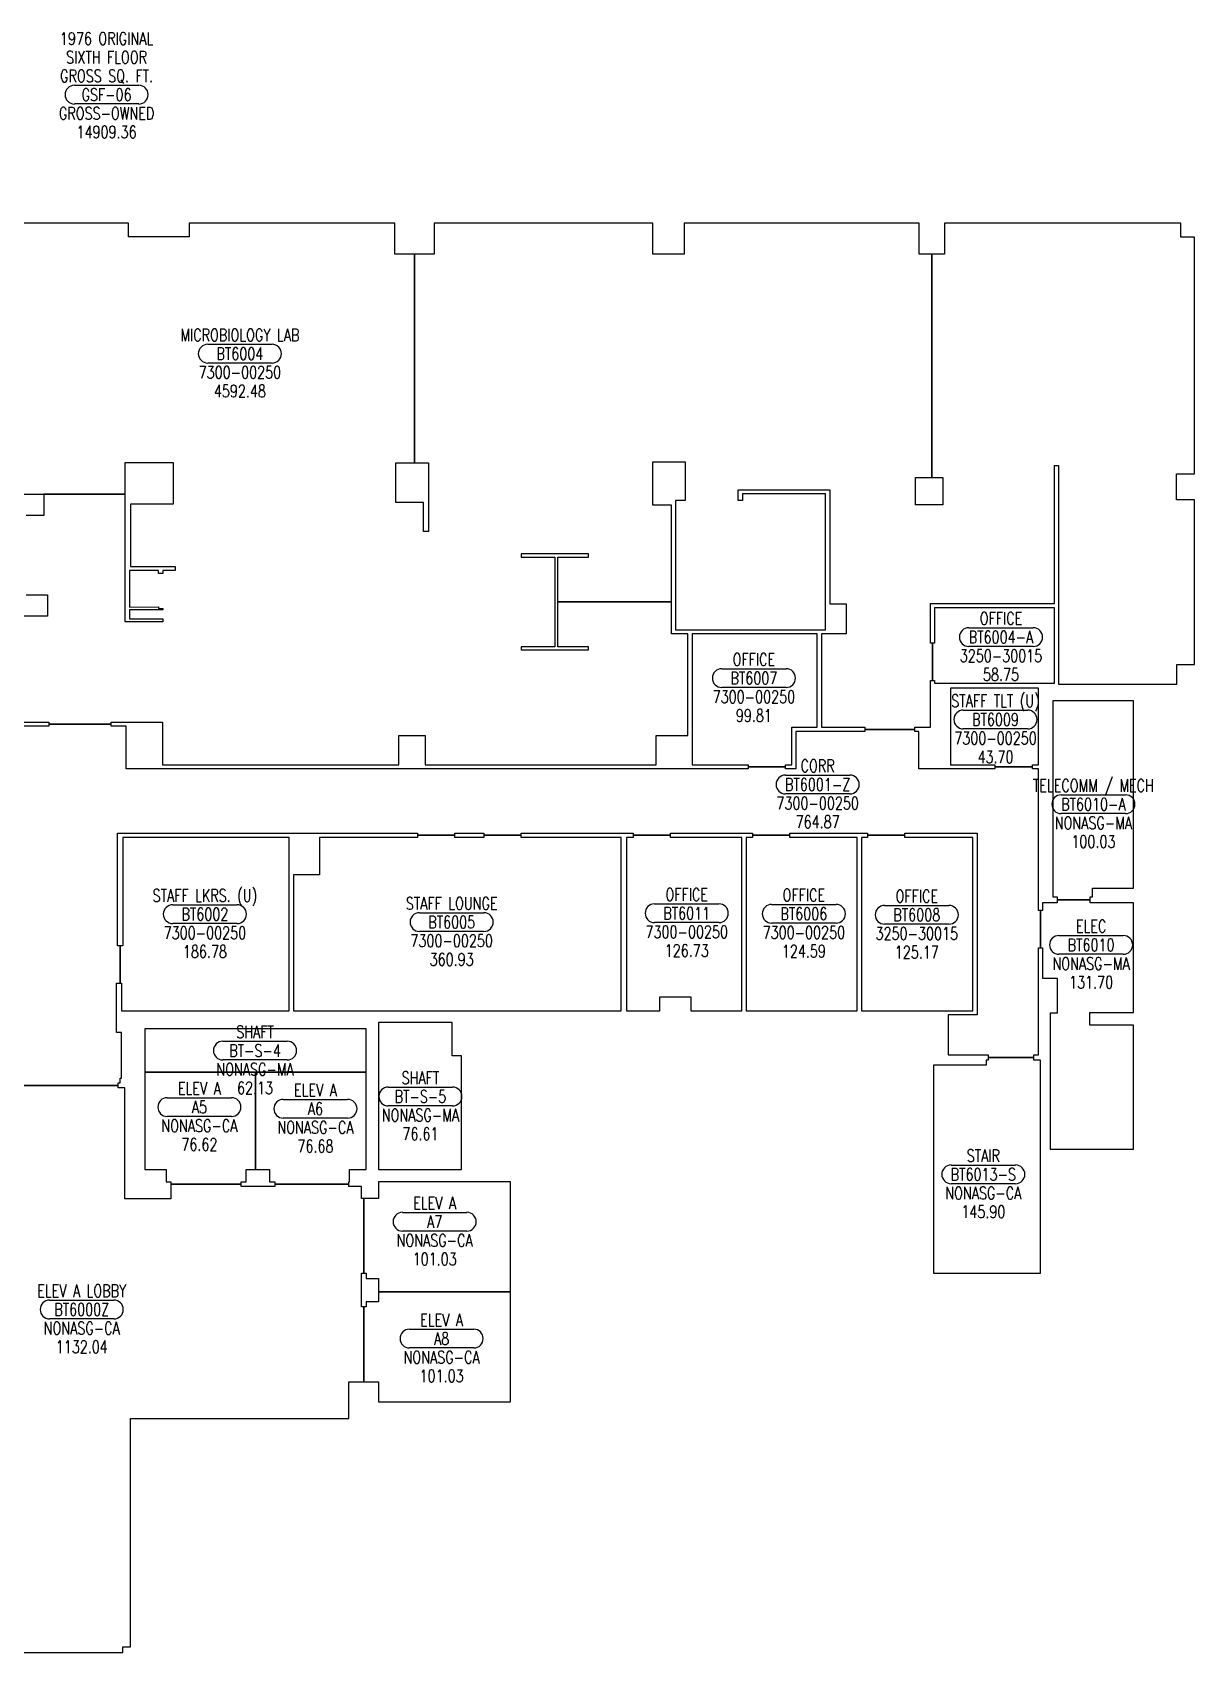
# Model space of a CAD drawing. Extents: x 3930 to 6101, y 18193 to 19754.
# Drawn here: x 4982 to 6101, y 18193 to 19754 of the extents above; entities that cross this region are included whole.
import ezdxf
from ezdxf.enums import TextEntityAlignment as Align

# ---------------------------------------------------------------- set-up
doc = ezdxf.new("R2010")
doc.units = 0
doc.header["$LTSCALE"] = 48
doc.header["$MEASUREMENT"] = 0
doc.layers.get('0').update_dxf_attribs({"linetype": 'CONTINUOUS'})
for name, color, linetype in [('AREA', 3, 'CONTINUOUS'), ('AREA2', 1, 'CONTINUOUS'), ('COSTC', 7, 'CONTINUOUS'), ('PLINE2', 5, 'CONTINUOUS'), ('ROOMNA', 7, 'CONTINUOUS'), ('ROOMNO', 7, 'CONTINUOUS'), ('ROOMOV', 7, 'CONTINUOUS')]:
    doc.layers.add(name, color=color, linetype=linetype)
doc.styles.get("Standard").update_dxf_attribs({"font": 'simplex.shx', "width": 0.75})

# ---------------------------------------------------------------- blocks, each defined once
blk = doc.blocks.new('ROOM')
at = {"layer": 'ROOMOV'}
for p, q in [((-31, 9), (31, 9)), ((31, -9), (-31, -9))]:
    blk.add_line(p, q, dxfattribs=at)
for centre, start, end in [((-31, 0), 90, 270), ((31, 0), 270, 90)]:
    blk.add_arc(centre, 9.04, start, end, dxfattribs=at)
at = {"color": 0, "width": 0.75, "flags": 1}
for tag, p in [('FLTYPE', (-60, -48)), ('FLFIN', (-60, -36)), ('USER1', (60, -48)), ('ICRA', (60, -36)), ('FLCOND', (-60, -60)), ('USER2', (60, -60)), ('WLFIN', (-60, -72)), ('SITE', (-24, -72)), ('UCODE', (24, -72)), ('USER3', (60, -72)), ('WLCOND', (-60, -96)), ('WLTYPE', (-60, -84)), ('BLDG', (-24, -84)), ('FLR', (-24, -96)), ('UDESC', (24, -84)), ('FCODE', (24, -96)), ('USER4', (60, -84)), ('USER5', (60, -96)), ('CLFIN', (-60, -108)), ('COSTCD', (-24, -108)), ('FDESC', (24, -108)), ('USER6', (60, -108)), ('CLTYPE', (-60, -120)), ('DEPTD', (-24, -120)), ('DIVISION', (24, -120)), ('USER7', (60, -120)), ('CLCOND', (-60, -132)), ('RDES', (-24, -132)), ('CONTACT', (24, -132)), ('USER8', (60, -132)), ('CLHT', (-60, -144)), ('BASE', (-60, -156)), ('CHDATE', (-24, -144)), ('CBACK', (-24, -156)), ('PRCONTACT', (24, -156)), ('OCCUP', (24, -144)), ('BLOCK2', (60, -156)), ('BLOCK', (60, -144))]:
    blk.add_attdef(tag, text='', height=6, dxfattribs=at).set_placement(p, align=Align.MIDDLE_CENTER)
at = {"layer": 'AREA', "width": 0.75}
blk.add_attdef('AREA', text='', height=12, dxfattribs=at).set_placement((0, -36), align=Align.MIDDLE_CENTER)
at = {"layer": 'AREA2', "width": 0.75}
blk.add_attdef('AREA2', text='', height=12, dxfattribs=at).set_placement((0, -36), align=Align.MIDDLE_CENTER)
at = {"layer": 'COSTC', "width": 0.75}
blk.add_attdef('COSTC', text='', height=12, dxfattribs=at).set_placement((0, -18), align=Align.MIDDLE_CENTER)
at = {"layer": 'ROOMNA', "width": 0.75}
for tag, p in [('RMNAA', (0, 54)), ('RMNAB', (0, 36)), ('RMNAC', (0, 18))]:
    blk.add_attdef(tag, text='', height=12, dxfattribs=at).set_placement(p, align=Align.MIDDLE_CENTER)
at = {"layer": 'ROOMNO', "width": 0.75}
blk.add_attdef('RMNU', text='', height=12, dxfattribs=at).set_placement((0, 0), align=Align.MIDDLE_CENTER)

msp = doc.modelspace()

# ---------------------------------------------------------------- linework, layer by layer
at = {"layer": 'PLINE2', "color": 6}
for points in [[(4973, 19089.6), (4997.8, 19089.6), (4997.8, 19087.6), (5057.8, 19087.6), (5057.8, 19089.6), (5107.3, 19089.6), (5107.3, 19048.6), (5335, 19048.6), (5335, 19076.6), (5360.5, 19076.6), (5360.5, 19048.6), (5582.7, 19048.6), (5582.7, 19076.6), (5613.5, 19076.6), (5613.5, 19174.6), (5597.5, 19174.6), (5597.5, 19205.4), (5488.1, 19205.4), (5488.1, 19248.6), (5517.7, 19248.6), (5517.7, 19251.6), (5452.7, 19251.6), (5452.7, 19248.6), (5485.1, 19248.6), (5485.1, 19162.1), (5452.7, 19162.1), (5452.7, 19159.1), (5517.7, 19159.1), (5517.7, 19162.1), (5488.1, 19162.1), (5488.1, 19205.4), (5597.5, 19205.4), (5597.5, 19298.6), (5579.7, 19298.6), (5579.7, 19340.2), (5610.7, 19340.2), (5610.7, 19303.1), (5601.5, 19303.1), (5601.5, 19178.6), (5746, 19178.6), (5746, 19309.5), (5666, 19309.5), (5666, 19303.1), (5662, 19303.1), (5662, 19313.5), (5750, 19313.5), (5750, 19203.5), (5766, 19203.5), (5766, 19174.6), (5742, 19174.6), (5742, 19084.6), (5784, 19084.6), (5784, 19082.6), (5832, 19082.6), (5832, 19084.6), (5847, 19084.6), (5847, 19129.8), (5849, 19129.8), (5849, 19165.8), (5847, 19165.8), (5847, 19203.8), (5966.5, 19203.8), (5966.5, 19336.7), (5970.5, 19336.7), (5970.5, 19126.2), (6084.5, 19126.2), (6084.5, 19145), (6101.5, 19145), (6101.5, 19303.7), (6084.2, 19303.7), (6084.2, 19328.7), (6101.5, 19328.7), (6101.5, 19556.8), (6088.2, 19556.8), (6088.2, 19570.2), (5860.5, 19570.2), (5860.5, 19540.2), (5848.4, 19540.2), (5848.4, 19325.2), (5859, 19325.2), (5859, 19298.8), (5832.7, 19298.8), (5832.7, 19325.2), (5848.4, 19325.2), (5848.4, 19540.2), (5836.3, 19540.2), (5836.3, 19570.2), (5609.8, 19570.2), (5609.8, 19540.2), (5579.8, 19540.2), (5579.8, 19570.2), (5369.1, 19570.2), (5369.1, 19540.2), (5350, 19540.2), (5350, 19339.2), (5363.7, 19339.2), (5363.7, 19313.3), (5363.7, 19313.3), (5363.7, 19273.1), (5358.8, 19273.1), (5358.8, 19301.2), (5332, 19301.2), (5332, 19339.2), (5350, 19339.2), (5350, 19540.2), (5331, 19540.2), (5331, 19570.2), (5133, 19570.2), (5133, 19557.2), (5074.5, 19557.2), (5074.5, 19570.2), (4951, 19570.2)], [(4969, 19309.2), (4993, 19309.2), (5071.5, 19309.2), (5071.5, 19339.6), (5117.5, 19339.6), (5117.5, 19299.6), (5076.7, 19299.6), (5076.7, 19239.6), (5119.5, 19239.6), (5119.5, 19235.6), (5107.7, 19235.6), (5107.7, 19232.7), (5103.5, 19232.7), (5103.5, 19235.6), (5075.7, 19235.6), (5075.7, 19200.2), (5103.5, 19200.5), (5103.5, 19199.2), (5107.7, 19199.2), (5107.7, 19197.7), (5075.7, 19197.7), (5075.7, 19189.2), (5107.7, 19189.2), (5107.7, 19186.1), (5071.5, 19186.1), (5071.5, 19235.6), (5071.5, 19309.2), (4993, 19309.2), (4993, 19288.5), (4976, 19288.5)], [(4976, 19212.1), (4996.5, 19212.1), (4996.5, 19191.6), (4973, 19191.6)], [(4968.7, 18739.7), (5064.7, 18739.7), (5064.7, 18742.2), (5066.7, 18742.2), (5066.7, 18746.8), (5068, 18746.8), (5068, 18790.7), (5063, 18790.7), (5063, 18838), (5066.6, 18838), (5066.6, 18874), (5064.1, 18874), (5064.1, 18982.6), (5353, 18982.6), (5353, 18980.6), (5389, 18980.6), (5389, 18982.6), (5416.8, 18982.6), (5416.8, 18980.6), (5452.8, 18980.6), (5452.8, 18982.6), (5560.8, 18982.6), (5560.8, 18980.6), (5596.8, 18980.6), (5596.8, 18982.6), (5675.5, 18982.6), (5675.5, 18980.6), (5711.5, 18980.6), (5711.5, 18982.6), (5786.5, 18982.6), (5786.5, 18980.6), (5822.5, 18980.6), (5822.5, 18982.6), (5892, 18982.6), (5892, 18807.6), (5864.2, 18807.6), (5864.2, 18769), (5902.6, 18769), (5902.6, 18766.5), (5946.6, 18766.5), (5946.6, 18769), (5951, 18769), (5951, 18872.2), (5953, 18872.2), (5953, 18908.2), (5951, 18908.2), (5951, 19044.6), (5945.2, 19044.6), (5945.2, 19046.6), (5909.2, 19046.6), (5909.2, 19044.6), (5836, 19044.6), (5836, 19080.6), (5832, 19080.6), (5832, 19082.6), (5784, 19082.6), (5784, 19080.6), (5717.5, 19080.6), (5717.5, 19044.6), (5707.5, 19044.6), (5707.5, 19046.6), (5671.5, 19046.6), (5671.5, 19044.6), (5072.5, 19044.6), (5072.5, 19085.6), (5057.8, 19085.6), (5057.8, 19087.6), (4997.8, 19087.6), (4997.8, 19085.6), (4973, 19085.6)], [(4967.2, 18193.3), (5069.2, 18193.3), (5069.2, 18198.8), (5076.7, 18198.8), (5076.7, 18418.8), (5287, 18418.8), (5287, 18454.3), (5301.2, 18454.3), (5301.2, 18526.3), (5299, 18526.3), (5299, 18558.8), (5301.2, 18558.8), (5301.2, 18630.8), (5299, 18630.8), (5299, 18642.3), (5287, 18642.3), (5287, 18644.6), (5215.5, 18644.6), (5215.5, 18642.3), (5183, 18642.3), (5183, 18644.6), (5115.5, 18644.6), (5115.5, 18630.3), (5071, 18630.3), (5071, 18737.2), (5064.7, 18737.2), (5064.7, 18739.7), (4968.7, 18739.7)]]:
    msp.add_lwpolyline(points, dxfattribs=at)
for points in [[(5966.5, 19199.8), (5851, 19199.8), (5851, 19165.8), (5849, 19165.8), (5849, 19129.8), (5851, 19129.8), (5851, 19127.2), (5966.5, 19127.2)], [(5738, 19174.6), (5617.5, 19174.6), (5617.5, 19048.6), (5671.5, 19048.6), (5671.5, 19046.6), (5707.5, 19046.6), (5707.5, 19048.6), (5713.5, 19048.6), (5713.5, 19084.6), (5738, 19084.6)], [(5951, 19122.2), (5866.5, 19122.2), (5866.5, 19048.6), (5909.2, 19048.6), (5909.2, 19046.6), (5945.2, 19046.6), (5945.2, 19048.6), (5951, 19048.6)], [(6042.5, 19110.2), (5965, 19110.2), (5965, 18921.3), (5969, 18921.3), (5969, 18918.5), (6001, 18918.5), (6001, 18921.3), (6003, 18921.3), (6003, 18929.6), (6042.5, 18929.6), (6042.5, 19110.2)], [(5229.5, 18978.6), (5069.1, 18978.6), (5069.1, 18874), (5066.6, 18874), (5066.6, 18838), (5068, 18838), (5068, 18811.6), (5229.5, 18811.6)], [(5549.2, 18978.6), (5452.8, 18978.6), (5452.8, 18980.6), (5416.8, 18980.6), (5416.8, 18978.6), (5389, 18978.6), (5389, 18980.6), (5353, 18980.6), (5353, 18978.6), (5258.5, 18978.6), (5258.5, 18942.6), (5233.5, 18942.6), (5233.5, 18811.6), (5549.2, 18811.6)], [(5665.5, 18978.6), (5596.8, 18978.6), (5596.8, 18980.6), (5560.8, 18980.6), (5560.8, 18978.6), (5554.2, 18978.6), (5554.2, 18811.6), (5586.5, 18811.6), (5586.5, 18825.1), (5616.2, 18825.1), (5616.2, 18811.6), (5665.5, 18811.6)], [(5776.5, 18978.6), (5711.5, 18978.6), (5711.5, 18980.6), (5675.5, 18980.6), (5675.5, 18978.6), (5669.5, 18978.6), (5669.5, 18811.6), (5776.5, 18811.6)], [(5888, 18978.6), (5822.5, 18978.6), (5822.5, 18980.6), (5786.5, 18980.6), (5786.5, 18978.6), (5780.5, 18978.6), (5780.5, 18811.6), (5888, 18811.6)], [(6042.5, 18797.7), (6000.5, 18797.7), (6000.5, 18810), (6042.5, 18810), (6042.5, 18915.6), (6001, 18915.6), (6001, 18918.5), (5969, 18918.5), (5969, 18915.6), (5955, 18915.6), (5955, 18908.2), (5953, 18908.2), (5953, 18872.2), (5955, 18872.2), (5955, 18843), (5969, 18843), (5969, 18809.2), (5962.5, 18809.2), (5962.5, 18678.2), (6042.5, 18678.2)], [(5090.5, 18794.3), (5090.5, 18752.3), (5303.5, 18752.3), (5303.5, 18794.3)], [(5395.5, 18768.3), (5386.5, 18768.3), (5386.5, 18800.3), (5315.5, 18800.3), (5315.5, 18658.8), (5395.5, 18658.8)], [(5953, 18678.2), (5953, 18764), (5946.6, 18764), (5946.6, 18766.5), (5902.6, 18766.5), (5902.6, 18764), (5900.6, 18764), (5900.6, 18759.2), (5850, 18759.2), (5850, 18558.7), (5953, 18558.7)], [(5197, 18752.3), (5090.5, 18752.3), (5090.5, 18658.8), (5111, 18658.8), (5111, 18646.8), (5115.5, 18646.8), (5115.5, 18644.6), (5183, 18644.6), (5183, 18646.8), (5188, 18646.8), (5188, 18658.8), (5197, 18658.8)], [(5303.5, 18752.3), (5197, 18752.3), (5197, 18658.8), (5210.5, 18658.8), (5210.5, 18646.8), (5215.5, 18646.8), (5215.5, 18644.6), (5287, 18644.6), (5287, 18646.8), (5287.5, 18646.8), (5287.5, 18658.8), (5303.5, 18658.8)], [(5442.5, 18646.8), (5315.5, 18646.8), (5315.5, 18630.8), (5303.5, 18630.8), (5301.2, 18630.8), (5301.2, 18558.8), (5303.5, 18558.8), (5303.5, 18553.8), (5315.5, 18553.8), (5315.5, 18540.8), (5442.5, 18540.8)], [(5442.5, 18538.8), (5442.5, 18540.8), (5315.5, 18540.8), (5315.5, 18531.3), (5303.5, 18531.3), (5303.5, 18526.3), (5301.2, 18526.3), (5301.2, 18454.3), (5303.5, 18454.3), (5315.5, 18454.3), (5315.5, 18434.8), (5442.5, 18434.8)]]:
    msp.add_lwpolyline(points, close=True, dxfattribs=at)

# ---------------------------------------------------------------- block references
at = {"layer": 'ROOMNO'}
ref = msp.add_blockref('ROOM', (5053.5, 19694), dxfattribs=at)
ref.add_attrib('RMNU', 'GSF-06', dxfattribs={"height": 12, "width": 0.75}).set_placement((5053.5, 19694), align=Align.MIDDLE_CENTER)
ref.add_attrib('RMNAA', '1976 ORIGINAL', dxfattribs={"layer": 'ROOMNA', "height": 12, "width": 0.75}).set_placement((5053.5, 19748), align=Align.MIDDLE_CENTER)
ref.add_attrib('RMNAB', 'SIXTH FLOOR', dxfattribs={"layer": 'ROOMNA', "height": 12, "width": 0.75}).set_placement((5053.5, 19730), align=Align.MIDDLE_CENTER)
ref.add_attrib('RMNAC', 'GROSS SQ. FT.', dxfattribs={"layer": 'ROOMNA', "height": 12, "width": 0.75}).set_placement((5053.5, 19712), align=Align.MIDDLE_CENTER)
ref.add_attrib('COSTC', 'GROSS-OWNED', dxfattribs={"layer": 'COSTC', "height": 12, "width": 0.75}).set_placement((5053.5, 19676), align=Align.MIDDLE_CENTER)
ref.add_attrib('AREA', '14909.36', dxfattribs={"layer": 'AREA', "height": 12, "width": 0.75}).set_placement((5053.5, 19658), align=Align.MIDDLE_CENTER)
at = {"layer": 'ROOMNO', "color": 2}
ref = msp.add_blockref('ROOM', (5181.9, 19444.5), dxfattribs=at)
ref.add_attrib('RMNU', 'BT6004', dxfattribs={"height": 12, "width": 0.75}).set_placement((5181.9, 19444.5), align=Align.MIDDLE_CENTER)
ref.add_attrib('RMNAC', 'MICROBIOLOGY LAB', dxfattribs={"layer": 'ROOMNA', "height": 12, "width": 0.75}).set_placement((5181.9, 19462.5), align=Align.MIDDLE_CENTER)
ref.add_attrib('COSTC', '7300-00250', dxfattribs={"layer": 'COSTC', "height": 12, "width": 0.75}).set_placement((5181.9, 19426.5), align=Align.MIDDLE_CENTER)
ref.add_attrib('AREA2', '4592.48', dxfattribs={"layer": 'AREA2', "height": 12, "width": 0.75}).set_placement((5181.9, 19408.5), align=Align.MIDDLE_CENTER)
ref = msp.add_blockref('ROOM', (5915, 19171.5), dxfattribs=at)
ref.add_attrib('RMNU', 'BT6004-A', dxfattribs={"height": 12, "width": 0.75}).set_placement((5915, 19171.5), align=Align.MIDDLE_CENTER)
ref.add_attrib('RMNAC', 'OFFICE', dxfattribs={"layer": 'ROOMNA', "height": 12, "width": 0.75}).set_placement((5915, 19189.5), align=Align.MIDDLE_CENTER)
ref.add_attrib('COSTC', '3250-30015', dxfattribs={"layer": 'COSTC', "height": 12, "width": 0.75}).set_placement((5915, 19153.5), align=Align.MIDDLE_CENTER)
ref.add_attrib('AREA2', '58.75', dxfattribs={"layer": 'AREA2', "height": 12, "width": 0.75}).set_placement((5915, 19135.5), align=Align.MIDDLE_CENTER)
ref = msp.add_blockref('ROOM', (5677, 19132), dxfattribs=at)
ref.add_attrib('RMNU', 'BT6007', dxfattribs={"height": 12, "width": 0.75}).set_placement((5677, 19132), align=Align.MIDDLE_CENTER)
ref.add_attrib('RMNAC', 'OFFICE', dxfattribs={"layer": 'ROOMNA', "height": 12, "width": 0.75}).set_placement((5677, 19150), align=Align.MIDDLE_CENTER)
ref.add_attrib('COSTC', '7300-00250', dxfattribs={"layer": 'COSTC', "height": 12, "width": 0.75}).set_placement((5677, 19114), align=Align.MIDDLE_CENTER)
ref.add_attrib('AREA2', '99.81', dxfattribs={"layer": 'AREA2', "height": 12, "width": 0.75}).set_placement((5677, 19096), align=Align.MIDDLE_CENTER)
ref = msp.add_blockref('ROOM', (5909.7, 19092.1), dxfattribs=at)
ref.add_attrib('RMNU', 'BT6009', dxfattribs={"height": 12, "width": 0.75}).set_placement((5909.7, 19092.1), align=Align.MIDDLE_CENTER)
ref.add_attrib('RMNAC', 'STAFF TLT (U)', dxfattribs={"layer": 'ROOMNA', "height": 12, "width": 0.75}).set_placement((5909.7, 19110.1), align=Align.MIDDLE_CENTER)
ref.add_attrib('COSTC', '7300-00250', dxfattribs={"layer": 'COSTC', "height": 12, "width": 0.75}).set_placement((5909.7, 19074.1), align=Align.MIDDLE_CENTER)
ref.add_attrib('AREA2', '43.70', dxfattribs={"layer": 'AREA2', "height": 12, "width": 0.75}).set_placement((5909.7, 19056.1), align=Align.MIDDLE_CENTER)
ref = msp.add_blockref('ROOM', (5738.4, 19029.5), dxfattribs=at)
ref.add_attrib('RMNU', 'BT6001-Z', dxfattribs={"height": 12, "width": 0.75}).set_placement((5738.4, 19029.5), align=Align.MIDDLE_CENTER)
ref.add_attrib('RMNAC', 'CORR', dxfattribs={"layer": 'ROOMNA', "height": 12, "width": 0.75}).set_placement((5738.4, 19047.5), align=Align.MIDDLE_CENTER)
ref.add_attrib('COSTC', '7300-00250', dxfattribs={"layer": 'COSTC', "height": 12, "width": 0.75}).set_placement((5738.4, 19011.5), align=Align.MIDDLE_CENTER)
ref.add_attrib('AREA2', '764.87', dxfattribs={"layer": 'AREA2', "height": 12, "width": 0.75}).set_placement((5738.4, 18993.5), align=Align.MIDDLE_CENTER)
ref = msp.add_blockref('ROOM', (6004, 19010.5), dxfattribs=at)
ref.add_attrib('RMNU', 'BT6010-A', dxfattribs={"height": 12, "width": 0.75}).set_placement((6004, 19010.5), align=Align.MIDDLE_CENTER)
ref.add_attrib('RMNAC', 'TELECOMM / MECH', dxfattribs={"layer": 'ROOMNA', "height": 12, "width": 0.75}).set_placement((6004, 19028.5), align=Align.MIDDLE_CENTER)
ref.add_attrib('COSTC', 'NONASG-MA', dxfattribs={"layer": 'COSTC', "height": 12, "width": 0.75}).set_placement((6004, 18992.5), align=Align.MIDDLE_CENTER)
ref.add_attrib('AREA2', '100.03', dxfattribs={"layer": 'AREA2', "height": 12, "width": 0.75}).set_placement((6004, 18974.5), align=Align.MIDDLE_CENTER)
ref = msp.add_blockref('ROOM', (5148.2, 18904.6), dxfattribs=at)
ref.add_attrib('RMNU', 'BT6002', dxfattribs={"height": 12, "width": 0.75}).set_placement((5148.2, 18904.6), align=Align.MIDDLE_CENTER)
ref.add_attrib('RMNAC', 'STAFF LKRS. (U)', dxfattribs={"layer": 'ROOMNA', "height": 12, "width": 0.75}).set_placement((5148.2, 18922.6), align=Align.MIDDLE_CENTER)
ref.add_attrib('COSTC', '7300-00250', dxfattribs={"layer": 'COSTC', "height": 12, "width": 0.75}).set_placement((5148.2, 18886.6), align=Align.MIDDLE_CENTER)
ref.add_attrib('AREA2', '186.78', dxfattribs={"layer": 'AREA2', "height": 12, "width": 0.75}).set_placement((5148.2, 18868.6), align=Align.MIDDLE_CENTER)
ref = msp.add_blockref('ROOM', (5385.9, 18897), dxfattribs=at)
ref.add_attrib('RMNU', 'BT6005', dxfattribs={"height": 12, "width": 0.75}).set_placement((5385.9, 18897), align=Align.MIDDLE_CENTER)
ref.add_attrib('RMNAC', 'STAFF LOUNGE', dxfattribs={"layer": 'ROOMNA', "height": 12, "width": 0.75}).set_placement((5385.9, 18915), align=Align.MIDDLE_CENTER)
ref.add_attrib('COSTC', '7300-00250', dxfattribs={"layer": 'COSTC', "height": 12, "width": 0.75}).set_placement((5385.9, 18879), align=Align.MIDDLE_CENTER)
ref.add_attrib('AREA2', '360.93', dxfattribs={"layer": 'AREA2', "height": 12, "width": 0.75}).set_placement((5385.9, 18861), align=Align.MIDDLE_CENTER)
ref = msp.add_blockref('ROOM', (5612.3, 18905.5), dxfattribs=at)
ref.add_attrib('RMNU', 'BT6011', dxfattribs={"height": 12, "width": 0.75}).set_placement((5612.3, 18905.5), align=Align.MIDDLE_CENTER)
ref.add_attrib('RMNAC', 'OFFICE', dxfattribs={"layer": 'ROOMNA', "height": 12, "width": 0.75}).set_placement((5612.3, 18923.5), align=Align.MIDDLE_CENTER)
ref.add_attrib('COSTC', '7300-00250', dxfattribs={"layer": 'COSTC', "height": 12, "width": 0.75}).set_placement((5612.3, 18887.5), align=Align.MIDDLE_CENTER)
ref.add_attrib('AREA2', '126.73', dxfattribs={"layer": 'AREA2', "height": 12, "width": 0.75}).set_placement((5612.3, 18869.5), align=Align.MIDDLE_CENTER)
ref = msp.add_blockref('ROOM', (5725.1, 18905), dxfattribs=at)
ref.add_attrib('RMNU', 'BT6006', dxfattribs={"height": 12, "width": 0.75}).set_placement((5725.1, 18905), align=Align.MIDDLE_CENTER)
ref.add_attrib('RMNAC', 'OFFICE', dxfattribs={"layer": 'ROOMNA', "height": 12, "width": 0.75}).set_placement((5725.1, 18923), align=Align.MIDDLE_CENTER)
ref.add_attrib('COSTC', '7300-00250', dxfattribs={"layer": 'COSTC', "height": 12, "width": 0.75}).set_placement((5725.1, 18887), align=Align.MIDDLE_CENTER)
ref.add_attrib('AREA2', '124.59', dxfattribs={"layer": 'AREA2', "height": 12, "width": 0.75}).set_placement((5725.1, 18869), align=Align.MIDDLE_CENTER)
ref = msp.add_blockref('ROOM', (5833.9, 18904), dxfattribs=at)
ref.add_attrib('RMNU', 'BT6008', dxfattribs={"height": 12, "width": 0.75}).set_placement((5833.9, 18904), align=Align.MIDDLE_CENTER)
ref.add_attrib('RMNAC', 'OFFICE', dxfattribs={"layer": 'ROOMNA', "height": 12, "width": 0.75}).set_placement((5833.9, 18922), align=Align.MIDDLE_CENTER)
ref.add_attrib('COSTC', '3250-30015', dxfattribs={"layer": 'COSTC', "height": 12, "width": 0.75}).set_placement((5833.9, 18886), align=Align.MIDDLE_CENTER)
ref.add_attrib('AREA2', '125.17', dxfattribs={"layer": 'AREA2', "height": 12, "width": 0.75}).set_placement((5833.9, 18868), align=Align.MIDDLE_CENTER)
ref = msp.add_blockref('ROOM', (6001.8, 18875), dxfattribs=at)
ref.add_attrib('RMNU', 'BT6010', dxfattribs={"height": 12, "width": 0.75}).set_placement((6001.8, 18875), align=Align.MIDDLE_CENTER)
ref.add_attrib('RMNAC', 'ELEC', dxfattribs={"layer": 'ROOMNA', "height": 12, "width": 0.75}).set_placement((6001.8, 18893), align=Align.MIDDLE_CENTER)
ref.add_attrib('COSTC', 'NONASG-MA', dxfattribs={"layer": 'COSTC', "height": 12, "width": 0.75}).set_placement((6001.8, 18857), align=Align.MIDDLE_CENTER)
ref.add_attrib('AREA2', '131.70', dxfattribs={"layer": 'AREA2', "height": 12, "width": 0.75}).set_placement((6001.8, 18839), align=Align.MIDDLE_CENTER)
ref = msp.add_blockref('ROOM', (5196.5, 18773.2), dxfattribs=at)
ref.add_attrib('RMNU', 'BT-S-4', dxfattribs={"height": 12, "width": 0.75}).set_placement((5196.5, 18773.2), align=Align.MIDDLE_CENTER)
ref.add_attrib('RMNAC', 'SHAFT', dxfattribs={"layer": 'ROOMNA', "height": 12, "width": 0.75}).set_placement((5196.5, 18791.2), align=Align.MIDDLE_CENTER)
ref.add_attrib('COSTC', 'NONASG-MA', dxfattribs={"layer": 'COSTC', "height": 12, "width": 0.75}).set_placement((5196.5, 18755.2), align=Align.MIDDLE_CENTER)
ref.add_attrib('AREA2', '62.13', dxfattribs={"layer": 'AREA2', "height": 12, "width": 0.75}).set_placement((5196.5, 18737.2), align=Align.MIDDLE_CENTER)
ref = msp.add_blockref('ROOM', (5355.8, 18729), dxfattribs=at)
ref.add_attrib('RMNU', 'BT-S-5', dxfattribs={"height": 12, "width": 0.75}).set_placement((5355.8, 18729), align=Align.MIDDLE_CENTER)
ref.add_attrib('RMNAC', 'SHAFT', dxfattribs={"layer": 'ROOMNA', "height": 12, "width": 0.75}).set_placement((5355.8, 18747), align=Align.MIDDLE_CENTER)
ref.add_attrib('COSTC', 'NONASG-MA', dxfattribs={"layer": 'COSTC', "height": 12, "width": 0.75}).set_placement((5355.8, 18711), align=Align.MIDDLE_CENTER)
ref.add_attrib('AREA2', '76.61', dxfattribs={"layer": 'AREA2', "height": 12, "width": 0.75}).set_placement((5355.8, 18693), align=Align.MIDDLE_CENTER)
ref = msp.add_blockref('ROOM', (5142.9, 18718.8), dxfattribs=at)
ref.add_attrib('RMNU', 'A5', dxfattribs={"height": 12, "width": 0.75}).set_placement((5142.9, 18718.8), align=Align.MIDDLE_CENTER)
ref.add_attrib('RMNAC', 'ELEV A', dxfattribs={"layer": 'ROOMNA', "height": 12, "width": 0.75}).set_placement((5142.9, 18736.8), align=Align.MIDDLE_CENTER)
ref.add_attrib('COSTC', 'NONASG-CA', dxfattribs={"layer": 'COSTC', "height": 12, "width": 0.75}).set_placement((5142.9, 18700.8), align=Align.MIDDLE_CENTER)
ref.add_attrib('AREA2', '76.62', dxfattribs={"layer": 'AREA2', "height": 12, "width": 0.75}).set_placement((5142.9, 18682.8), align=Align.MIDDLE_CENTER)
ref = msp.add_blockref('ROOM', (5254.7, 18717.2), dxfattribs=at)
ref.add_attrib('RMNU', 'A6', dxfattribs={"height": 12, "width": 0.75}).set_placement((5254.7, 18717.2), align=Align.MIDDLE_CENTER)
ref.add_attrib('RMNAC', 'ELEV A', dxfattribs={"layer": 'ROOMNA', "height": 12, "width": 0.75}).set_placement((5254.7, 18735.2), align=Align.MIDDLE_CENTER)
ref.add_attrib('COSTC', 'NONASG-CA', dxfattribs={"layer": 'COSTC', "height": 12, "width": 0.75}).set_placement((5254.7, 18699.2), align=Align.MIDDLE_CENTER)
ref.add_attrib('AREA2', '76.68', dxfattribs={"layer": 'AREA2', "height": 12, "width": 0.75}).set_placement((5254.7, 18681.2), align=Align.MIDDLE_CENTER)
ref = msp.add_blockref('ROOM', (5898, 18654), dxfattribs=at)
ref.add_attrib('RMNU', 'BT6013-S', dxfattribs={"height": 12, "width": 0.75}).set_placement((5898, 18654), align=Align.MIDDLE_CENTER)
ref.add_attrib('RMNAC', 'STAIR', dxfattribs={"layer": 'ROOMNA', "height": 12, "width": 0.75}).set_placement((5898, 18672), align=Align.MIDDLE_CENTER)
ref.add_attrib('COSTC', 'NONASG-CA', dxfattribs={"layer": 'COSTC', "height": 12, "width": 0.75}).set_placement((5898, 18636), align=Align.MIDDLE_CENTER)
ref.add_attrib('AREA2', '145.90', dxfattribs={"layer": 'AREA2', "height": 12, "width": 0.75}).set_placement((5898, 18618), align=Align.MIDDLE_CENTER)
ref = msp.add_blockref('ROOM', (5369.5, 18608.4), dxfattribs=at)
ref.add_attrib('RMNU', 'A7', dxfattribs={"height": 12, "width": 0.75}).set_placement((5369.5, 18608.4), align=Align.MIDDLE_CENTER)
ref.add_attrib('RMNAC', 'ELEV A', dxfattribs={"layer": 'ROOMNA', "height": 12, "width": 0.75}).set_placement((5369.5, 18626.4), align=Align.MIDDLE_CENTER)
ref.add_attrib('COSTC', 'NONASG-CA', dxfattribs={"layer": 'COSTC', "height": 12, "width": 0.75}).set_placement((5369.5, 18590.4), align=Align.MIDDLE_CENTER)
ref.add_attrib('AREA2', '101.03', dxfattribs={"layer": 'AREA2', "height": 12, "width": 0.75}).set_placement((5369.5, 18572.4), align=Align.MIDDLE_CENTER)
ref = msp.add_blockref('ROOM', (5029.6, 18523.8), dxfattribs=at)
ref.add_attrib('RMNU', 'BT6000Z', dxfattribs={"height": 12, "width": 0.75}).set_placement((5029.6, 18523.8), align=Align.MIDDLE_CENTER)
ref.add_attrib('RMNAC', 'ELEV A LOBBY', dxfattribs={"layer": 'ROOMNA', "height": 12, "width": 0.75}).set_placement((5029.6, 18541.8), align=Align.MIDDLE_CENTER)
ref.add_attrib('COSTC', 'NONASG-CA', dxfattribs={"layer": 'COSTC', "height": 12, "width": 0.75}).set_placement((5029.6, 18505.8), align=Align.MIDDLE_CENTER)
ref.add_attrib('AREA2', '1132.04', dxfattribs={"layer": 'AREA2', "height": 12, "width": 0.75}).set_placement((5029.6, 18487.8), align=Align.MIDDLE_CENTER)
ref = msp.add_blockref('ROOM', (5376.2, 18495.8), dxfattribs=at)
ref.add_attrib('RMNU', 'A8', dxfattribs={"height": 12, "width": 0.75}).set_placement((5376.2, 18495.8), align=Align.MIDDLE_CENTER)
ref.add_attrib('RMNAC', 'ELEV A', dxfattribs={"layer": 'ROOMNA', "height": 12, "width": 0.75}).set_placement((5376.2, 18513.8), align=Align.MIDDLE_CENTER)
ref.add_attrib('COSTC', 'NONASG-CA', dxfattribs={"layer": 'COSTC', "height": 12, "width": 0.75}).set_placement((5376.2, 18477.8), align=Align.MIDDLE_CENTER)
ref.add_attrib('AREA2', '101.03', dxfattribs={"layer": 'AREA2', "height": 12, "width": 0.75}).set_placement((5376.2, 18459.8), align=Align.MIDDLE_CENTER)

doc.saveas('drawing.dxf')
